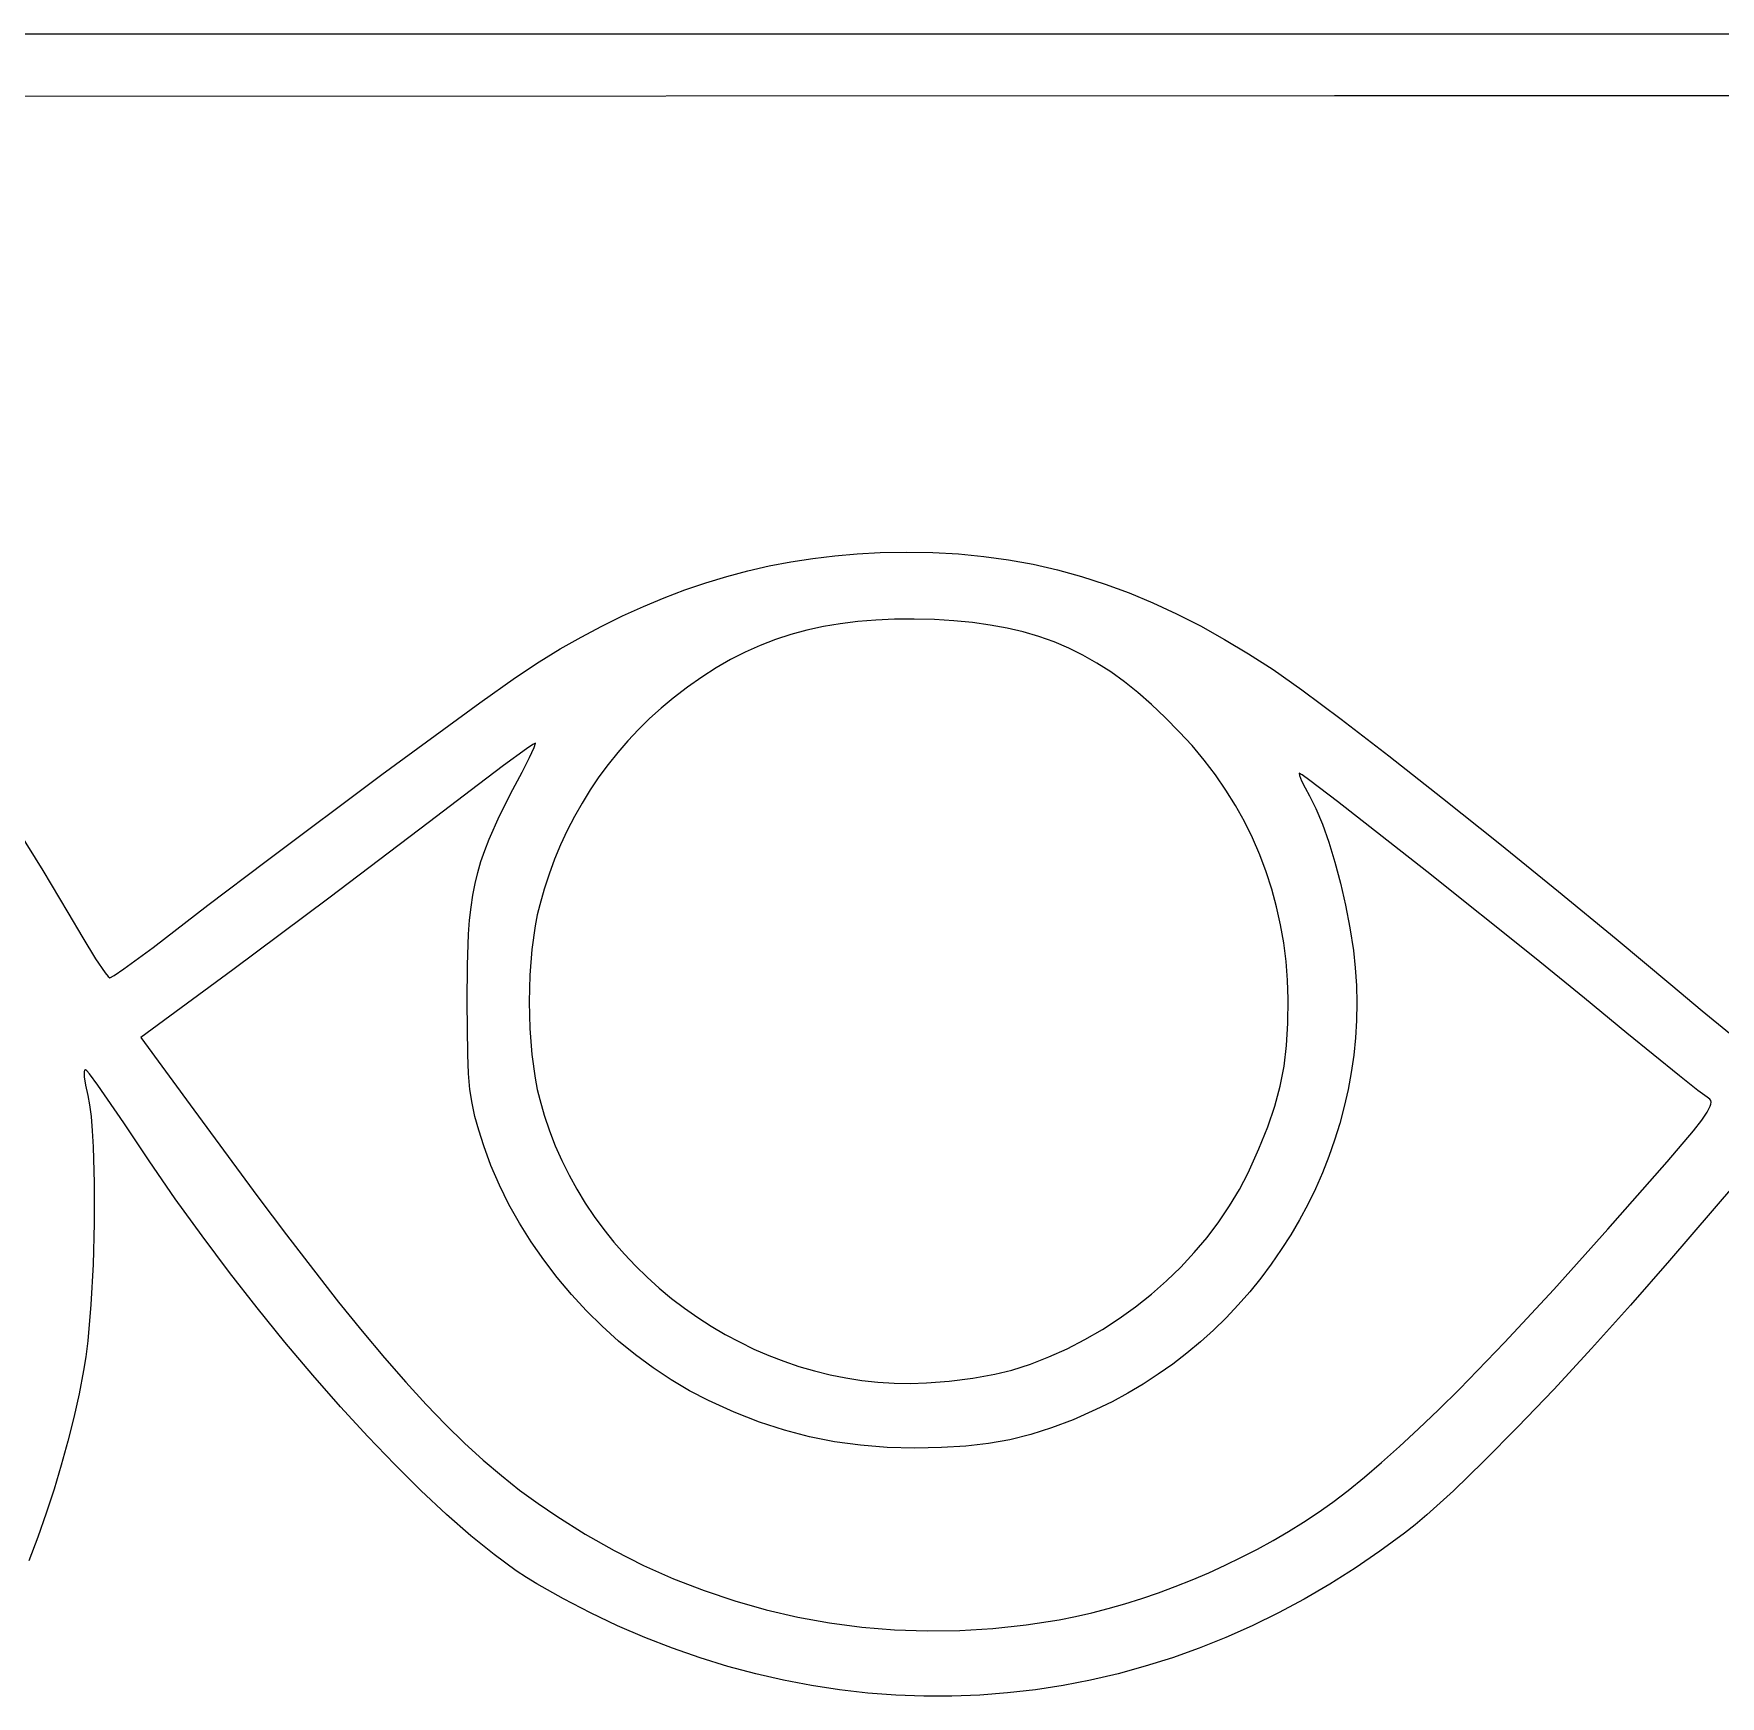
# Model space of a CAD drawing. Extents: x 0 to 2298, y -1889 to 396.
# Drawn here: x 688 to 1303, y -241 to 365 of the extents above; entities that cross this region are included whole.
import ezdxf

# ---------------------------------------------------------------- set-up
doc = ezdxf.new("R2010")
doc.units = 0

msp = doc.modelspace()

# ---------------------------------------------------------------- linework, layer by layer
at = {"layer": 'Layer 1'}
for p, q in [((26.4583, 365.0063), (1162.2583, 365.0063)), ((1162.2583, 365.0063), (2298.0583, 365.0063)), ((1162.2583, 342.379028), (26.4583, 341.71352)), ((2298.0583, 342.8227), (1162.2583, 342.379028)), ((956.367223, 171.150432), (964.226189, 172.642568)), ((964.226189, 172.642568), (972.182639, 173.870839)), ((972.182639, 173.870839), (980.249895, 174.838819)), ((980.249895, 174.838819), (988.441281, 175.55008)), ((988.441281, 175.55008), (996.77012, 176.008198)), ((996.77012, 176.008198), (1006.480591, 176.207394)), ((1006.480591, 176.207394), (1015.993164, 176.052389)), ((1015.993164, 176.052389), (1025.328311, 175.537334)), ((1025.328311, 175.537334), (1034.506504, 174.656378)), ((1034.506504, 174.656378), (1043.548215, 173.403674)), ((1043.548215, 173.403674), (1052.473915, 171.773373)), ((933.241995, 165.055086), (940.888449, 167.360264)), ((940.888449, 167.360264), (948.592417, 169.390855)), ((948.592417, 169.390855), (956.367223, 171.150432)), ((1052.473915, 171.773373), (1061.304076, 169.759625)), ((1061.304076, 169.759625), (1070.05917, 167.356581)), ((1070.05917, 167.356581), (1078.759669, 164.558392)), ((918.068339, 159.606668), (925.639733, 162.471745)), ((925.639733, 162.471745), (933.241995, 165.055086)), ((1078.759669, 164.558392), (1087.426044, 161.359209)), ((1087.426044, 161.359209), (1096.078767, 157.753184)), ((902.964864, 153.017009), (910.51449, 156.45628)), ((910.51449, 156.45628), (918.068339, 159.606668)), ((1096.078767, 157.753184), (1104.738311, 153.734466)), ((1104.738311, 153.734466), (1113.425146, 149.297208)), ((887.824986, 145.257517), (895.406137, 149.285279)), ((895.406137, 149.285279), (902.964864, 153.017009)), ((970.087593, 147.775411), (964.27155, 146.197594)), ((976.068712, 149.081891), (970.087593, 147.775411)), ((982.234406, 150.123858), (976.068712, 149.081891)), ((988.604172, 150.908137), (982.234406, 150.123858)), ((995.197507, 151.44155), (988.604172, 150.908137)), ((1002.033908, 151.730922), (995.197507, 151.44155)), ((1009.132873, 151.783078), (1002.033908, 151.730922)), ((1016.5139, 151.60484), (1009.132873, 151.783078)), ((1023.613194, 151.168369), (1016.5139, 151.60484)), ((1030.372587, 150.515153), (1023.613194, 151.168369)), ((1036.821323, 149.631219), (1030.372587, 150.515153)), ((1042.988648, 148.502595), (1036.821323, 149.631219)), ((1048.90381, 147.115306), (1042.988648, 148.502595)), ((1113.425146, 149.297208), (1122.159745, 144.43556)), ((880.208088, 140.930148), (887.824986, 145.257517)), ((953.056707, 142.200652), (947.618911, 139.76788)), ((958.601087, 144.341615), (953.056707, 142.200652)), ((964.27155, 146.197594), (958.601087, 144.341615)), ((1054.596052, 145.455381), (1048.90381, 147.115306)), ((1060.094621, 143.508846), (1054.596052, 145.455381)), ((1065.428762, 141.261728), (1060.094621, 143.508846)), ((1122.159745, 144.43556), (1130.962579, 139.143673)), ((863.996722, 130.509786), (872.54212, 136.299598)), ((872.54212, 136.299598), (880.208088, 140.930148)), ((942.268203, 137.036474), (936.985085, 133.999611)), ((947.618911, 139.76788), (942.268203, 137.036474)), ((1070.627723, 138.700054), (1065.428762, 141.261728)), ((1075.720747, 135.809851), (1070.627723, 138.700054)), ((1080.737081, 132.577146), (1075.720747, 135.809851)), ((1130.962579, 139.143673), (1139.85412, 133.415698)), ((850.972114, 121.259851), (863.996722, 130.509786)), ((931.750061, 130.650467), (926.543631, 126.982218)), ((936.985085, 133.999611), (931.750061, 130.650467)), ((1085.70597, 128.987967), (1080.737081, 132.577146)), ((1139.85412, 133.415698), (1150.373133, 126.040076)), ((921.3463, 122.98804), (916.976783, 119.367546)), ((926.543631, 126.982218), (921.3463, 122.98804)), ((1090.656661, 125.028339), (1085.70597, 128.987967)), ((1095.618399, 120.684291), (1090.656661, 125.028339)), ((1150.373133, 126.040076), (1164.734415, 115.339518)), ((815.28077, 95.176823), (850.972114, 121.259851)), ((916.976783, 119.367546), (912.771371, 115.580353)), ((1100.62043, 115.941849), (1095.618399, 120.684291)), ((908.732987, 111.631333), (904.864556, 107.525362)), ((912.771371, 115.580353), (908.732987, 111.631333)), ((1105.692, 110.78704), (1100.62043, 115.941849)), ((1110.373723, 105.713465), (1105.692, 110.78704)), ((1164.734415, 115.339518), (1182.100885, 101.982135)), ((867.923821, 104.56585), (859.563368, 98.503497)), ((870.279098, 106.134731), (867.923821, 104.56585)), ((869.019141, 101.387385), (870.707175, 105.092729)), ((871.20977, 106.57277), (870.279098, 106.134731)), ((870.707175, 105.092729), (871.20977, 106.57277)), ((904.864556, 107.525362), (901.169003, 103.267313)), ((1114.768188, 100.479037), (1110.373723, 105.713465)), ((859.563368, 98.503497), (847.376241, 89.32158)), ((866.37444, 96.059859), (869.019141, 101.387385)), ((897.649251, 98.86206), (894.308225, 94.314478)), ((901.169003, 103.267313), (897.649251, 98.86206)), ((1118.874095, 95.089279), (1114.768188, 100.479037)), ((1182.100885, 101.982135), (1201.635458, 86.636036)), ((773.059101, 63.644932), (815.28077, 95.176823)), ((863.00184, 89.71327), (866.37444, 96.059859)), ((894.308225, 94.314478), (891.14885, 89.62944)), ((1122.690145, 89.549717), (1118.874095, 95.089279)), ((1150.483952, 95.07983), (1149.3921, 95.7025)), ((1149.3921, 95.7025), (1149.544613, 94.794359)), ((1149.544613, 94.794359), (1150.279445, 92.929552)), ((1150.279445, 92.929552), (1151.513408, 90.399236)), ((1153.301293, 93.060829), (1150.483952, 95.07983)), ((1163.361153, 85.425247), (1153.301293, 93.060829)), ((847.376241, 89.32158), (832.61027, 77.95597)), ((858.137912, 80.163036), (863.00184, 89.71327)), ((891.14885, 89.62944), (888.17405, 84.811821)), ((1126.215036, 83.865873), (1122.690145, 89.549717)), ((1151.513408, 90.399236), (1153.16331, 87.49457)), ((1153.16331, 87.49457), (1155.514685, 82.780556)), ((1201.635458, 86.636036), (1222.501051, 69.969332)), ((854.287845, 71.626672), (858.137912, 80.163036)), ((885.386749, 79.866495), (882.789872, 74.798336)), ((888.17405, 84.811821), (885.386749, 79.866495)), ((1129.447469, 78.043273), (1126.215036, 83.865873)), ((1155.514685, 82.780556), (1157.873856, 77.068281)), ((1195.922575, 59.9037), (1163.361153, 85.425247)), ((682.806194, 74.704607), (691.723693, 60.26831)), ((832.61027, 77.95597), (795.95187, 50.17102)), ((882.789872, 74.798336), (880.386344, 69.612218)), ((1132.386144, 72.087442), (1129.447469, 78.043273)), ((1157.873856, 77.068281), (1160.186234, 70.524123)), ((851.342452, 63.579047), (852.708888, 67.574588)), ((852.708888, 67.574588), (854.287845, 71.626672)), ((880.386344, 69.612218), (878.179088, 64.313015)), ((1135.02976, 66.003903), (1132.386144, 72.087442)), ((1160.186234, 70.524123), (1162.397226, 63.314458)), ((1222.501051, 69.969332), (1243.860581, 52.650134)), ((751.871586, 47.583919), (773.059101, 63.644932)), ((850.174888, 59.574409), (851.342452, 63.579047)), ((878.179088, 64.313015), (876.171029, 58.905602)), ((1137.377019, 59.79818), (1135.02976, 66.003903)), ((1162.397226, 63.314458), (1164.452241, 55.605663)), ((691.723693, 60.26831), (700.84102, 44.903298)), ((848.381786, 51.275276), (849.192549, 55.495033)), ((849.192549, 55.495033), (850.174888, 59.574409)), ((876.171029, 58.905602), (874.365092, 53.394852)), ((1139.42662, 53.475799), (1137.377019, 59.79818)), ((1164.452241, 55.605663), (1166.296688, 47.564115)), ((1235.055759, 28.600553), (1195.922575, 59.9037)), ((795.95187, 50.17102), (760.95727, 24.04987)), ((847.728951, 46.849498), (848.381786, 51.275276)), ((874.365092, 53.394852), (872.7642, 47.78564)), ((1141.177262, 47.042283), (1139.42662, 53.475799)), ((1243.860581, 52.650134), (1264.876965, 35.346552)), ((700.84102, 44.903298), (706.28986, 35.672843)), ((731.89812, 32.258598), (751.871586, 47.583919)), ((847.220397, 42.152057), (847.728951, 46.849498)), ((871.867324, 44.090624), (871.090031, 40.104125)), ((872.7642, 47.78564), (871.867324, 44.090624)), ((1142.627646, 40.503157), (1141.177262, 47.042283)), ((1166.296688, 47.564115), (1167.875975, 39.356192)), ((846.423932, 25.773346), (846.842474, 37.117312)), ((846.842474, 37.117312), (847.220397, 42.152057)), ((871.090031, 40.104125), (869.894196, 31.421756)), ((1143.776472, 33.863946), (1142.627646, 40.503157)), ((1167.875975, 39.356192), (1169.13551, 31.14827)), ((706.28986, 35.672843), (710.990003, 28.126936)), ((721.277683, 24.466609), (731.89812, 32.258598)), ((869.894196, 31.421756), (869.176695, 22.068685)), ((1144.62244, 27.130173), (1143.776472, 33.863946)), ((1169.13551, 31.14827), (1169.828355, 24.760272)), ((1264.876965, 35.346552), (1284.71312, 18.726698)), ((710.990003, 28.126936), (714.442329, 23.035084)), ((846.36414, 12.29247), (846.423932, 25.773346)), ((1145.164249, 20.307363), (1144.62244, 27.130173)), ((1169.828355, 24.760272), (1170.245881, 18.370814)), ((1253.330323, 13.737971), (1235.055759, 28.600553)), ((714.442329, 23.035084), (715.544586, 21.649901)), ((715.544586, 21.649901), (716.14772, 21.166798)), ((716.14772, 21.166798), (717.76643, 22.057608)), ((717.76643, 22.057608), (721.277683, 24.466609)), ((760.95727, 24.04987), (727.46007, -0.57393)), ((869.176695, 22.068685), (868.937528, 12.375065)), ((1145.4006, 13.40104), (1145.164249, 20.307363)), ((1284.71312, 18.726698), (1296.227793, 9.09069)), ((846.551314, -6.775033), (846.36414, 12.29247)), ((868.937528, 12.375065), (869.176695, 2.671048)), ((1145.308303, 4.615553), (1145.4006, 13.40104)), ((1170.245881, 18.370814), (1170.392232, 11.98753)), ((1268.7401, 0.9785), (1253.330323, 13.737971)), ((1170.392232, 11.98753), (1170.271551, 5.618059)), ((1296.227793, 9.09069), (1306.120283, 1.035261)), ((869.176695, 2.671048), (869.894196, -6.713213)), ((1144.828664, -3.434235), (1145.308303, 4.615553)), ((1170.271551, 5.618059), (1169.887982, -0.729964)), ((1287.873493, -14.57777), (1268.7401, 0.9785)), ((727.46007, -0.57393), (746.75977, -26.97243)), ((1143.90709, -10.990092), (1144.828664, -3.434235)), ((1169.887982, -0.729964), (1169.245667, -7.048902)), ((846.855473, -13.689641), (846.551314, -6.775033)), ((869.894196, -6.713213), (871.090031, -15.447567)), ((1142.488987, -18.293785), (1143.90709, -10.990092)), ((1169.245667, -7.048902), (1168.348749, -13.331119)), ((707.001473, -12.449416), (706.849827, -12.944647)), ((706.849827, -12.944647), (706.884489, -14.909976)), ((706.884489, -14.909976), (707.335093, -17.91516)), ((707.272702, -12.331132), (707.001473, -12.449416)), ((707.773132, -12.723678), (707.272702, -12.331132)), ((707.335093, -17.91516), (708.160046, -21.648242)), ((708.738901, -13.849321), (707.773132, -12.723678)), ((711.848083, -17.987944), (708.738901, -13.849321)), ((721.248402, -31.630832), (711.848083, -17.987944)), ((847.362403, -19.457805), (846.855473, -13.689641)), ((871.090031, -15.447567), (871.867324, -19.467855)), ((1140.519761, -25.587081), (1142.488987, -18.293785)), ((1168.348749, -13.331119), (1167.201372, -19.568978)), ((1294.570176, -19.829044), (1287.873493, -14.57777)), ((708.160046, -21.648242), (708.812826, -25.057938)), ((848.118898, -24.529266), (847.362403, -19.457805)), ((849.171752, -29.353764), (848.118898, -24.529266)), ((871.867324, -19.467855), (872.7642, -23.20186)), ((872.7642, -23.20186), (874.394128, -28.914227)), ((1167.201372, -19.568978), (1165.807679, -25.754844)), ((1298.0225, -22.3143), (1294.570176, -19.829044)), ((1299.012949, -23.069933), (1298.0225, -22.3143)), ((1299.29468, -23.546535), (1299.012949, -23.069933)), ((1299.415883, -24.116723), (1299.29468, -23.546535)), ((1299.362911, -24.801296), (1299.415883, -24.116723)), ((708.812826, -25.057938), (709.358047, -29.386933)), ((709.358047, -29.386933), (709.797332, -34.519868)), ((746.75977, -26.97243), (770.037819, -58.579266)), ((850.567758, -34.381039), (849.171752, -29.353764)), ((874.394128, -28.914227), (876.283736, -34.525735)), ((1137.944817, -33.111747), (1140.519761, -25.587081)), ((1165.807679, -25.754844), (1164.171814, -31.881079)), ((1292.968761, -34.543008), (1296.007739, -30.667815)), ((1296.007739, -30.667815), (1298.022463, -27.749287)), ((1298.022463, -27.749287), (1299.122115, -25.621049)), ((1299.122115, -25.621049), (1299.362911, -24.801296)), ((709.797332, -34.519868), (710.132306, -40.341384)), ((730.485374, -45.551493), (721.248402, -31.630832)), ((852.35371, -40.06083), (850.567758, -34.381039)), ((876.283736, -34.525735), (878.42494, -40.030414)), ((1134.709562, -41.109551), (1137.944817, -33.111747)), ((1164.171814, -31.881079), (1162.297919, -37.940048)), ((1283.3813, -45.8289), (1292.968761, -34.543008)), ((710.132306, -40.341384), (710.495823, -53.588723)), ((854.988773, -47.231662), (852.35371, -40.06083)), ((878.42494, -40.030414), (880.809657, -45.422292)), ((1130.7594, -49.82226), (1134.709562, -41.109551)), ((1162.297919, -37.940048), (1160.190138, -43.924114)), ((740.021645, -59.318773), (730.485374, -45.551493)), ((858.054725, -54.335879), (854.988773, -47.231662)), ((880.809657, -45.422292), (883.429804, -50.695398)), ((1160.190138, -43.924114), (1157.852613, -49.82564)), ((1261.860182, -70.417754), (1283.3813, -45.8289)), ((1316.878002, -43.831932), (1284.268102, -81.765932)), ((710.495823, -53.588723), (710.461595, -68.206079)), ((861.53012, -61.348458), (858.054725, -54.335879)), ((883.429804, -50.695398), (886.277298, -55.843762)), ((1127.599312, -55.922979), (1130.7594, -49.82226)), ((1157.852613, -49.82564), (1155.289489, -55.63699)), ((749.797746, -72.867681), (740.021645, -59.318773)), ((770.037819, -58.579266), (780.518378, -72.494198)), ((865.393512, -68.244378), (861.53012, -61.348458)), ((886.277298, -55.843762), (889.344056, -60.861413)), ((889.344056, -60.861413), (892.621994, -65.742379)), ((1124.04018, -61.900214), (1127.599312, -55.922979)), ((1152.504907, -61.350528), (1149.503013, -66.958617)), ((1155.289489, -55.63699), (1152.504907, -61.350528)), ((892.621994, -65.742379), (896.103029, -70.48069)), ((1120.1041, -67.734466), (1124.04018, -61.900214)), ((1149.503013, -66.958617), (1146.287947, -72.453622)), ((710.461595, -68.206079), (710.04262, -83.270581)), ((759.754208, -86.133227), (749.797746, -72.867681)), ((780.518378, -72.494198), (790.315881, -85.249364)), ((869.623452, -74.998618), (865.393512, -68.244378)), ((896.103029, -70.48069), (899.779077, -75.070374)), ((1111.189487, -78.896037), (1115.81317, -73.40624)), ((1115.81317, -73.40624), (1120.1041, -67.734466)), ((1146.287947, -72.453622), (1142.863855, -77.827905)), ((1242.151012, -92.341934), (1261.860182, -70.417754)), ((874.198494, -81.586157), (869.623452, -74.998618)), ((899.779077, -75.070374), (903.642057, -79.505462)), ((903.642057, -79.505462), (907.683884, -83.779981)), ((1106.255147, -84.18436), (1111.189487, -78.896037)), ((1142.863855, -77.827905), (1139.234879, -83.07383)), ((710.04262, -83.270581), (709.251896, -97.859356)), ((790.315881, -85.249364), (799.497267, -96.919181)), ((879.097192, -87.981972), (874.198494, -81.586157)), ((907.683884, -83.779981), (911.896475, -87.887962)), ((1101.032249, -89.251713), (1106.255147, -84.18436)), ((1139.234879, -83.07383), (1135.405162, -88.18376)), ((1284.268102, -81.765932), (1270.012958, -98.110318)), ((769.831564, -99.05042), (759.754208, -86.133227)), ((884.298098, -94.161042), (879.097192, -87.981972)), ((911.896475, -87.887962), (916.271746, -91.823432)), ((916.271746, -91.823432), (920.801616, -95.580422)), ((1095.542887, -94.078597), (1101.032249, -89.251713)), ((1135.405162, -88.18376), (1131.378848, -93.15006)), ((709.251896, -97.859356), (708.102422, -111.049534)), ((799.497267, -96.919181), (808.129478, -107.578065)), ((889.779765, -100.098347), (884.298098, -94.161042)), ((920.801616, -95.580422), (925.478, -99.15296)), ((1089.809161, -98.645517), (1095.542887, -94.078597)), ((1127.160079, -97.965093), (1122.752999, -102.621223)), ((1131.378848, -93.15006), (1127.160079, -97.965093)), ((1224.152405, -111.702836), (1242.151012, -92.341934)), ((1270.012958, -98.110318), (1255.869604, -113.859384)), ((779.970343, -111.554269), (769.831564, -99.05042)), ((895.520746, -105.768864), (889.779765, -100.098347)), ((925.478, -99.15296), (930.292815, -102.535075)), ((930.292815, -102.535075), (935.237979, -105.720797)), ((1077.697001, -106.921471), (1083.853167, -102.932974)), ((1083.853167, -102.932974), (1089.809161, -98.645517)), ((1122.752999, -102.621223), (1118.161752, -107.110813)), ((808.129478, -107.578065), (816.279453, -117.300434)), ((901.499595, -111.147572), (895.520746, -105.768864)), ((935.237979, -105.720797), (940.305407, -108.704155)), ((940.305407, -108.704155), (945.487016, -111.479176)), ((1071.362761, -110.591512), (1077.697001, -106.921471)), ((1118.161752, -107.110813), (1113.390479, -111.426226)), ((708.102422, -111.049534), (707.397216, -116.831751)), ((790.111079, -123.579782), (779.970343, -111.554269)), ((907.694865, -116.20945), (901.499595, -111.147572)), ((914.085108, -120.929476), (907.694865, -116.20945)), ((945.487016, -111.479176), (950.774724, -114.039892)), ((950.774724, -114.039892), (956.160448, -116.38033)), ((956.160448, -116.38033), (961.636103, -118.49452)), ((1058.248447, -116.898233), (1064.872544, -113.923598)), ((1064.872544, -113.923598), (1071.362761, -110.591512)), ((1108.443325, -115.559827), (1103.324433, -119.503979)), ((1113.390479, -111.426226), (1108.443325, -115.559827)), ((1207.762975, -128.60185), (1224.152405, -111.702836)), ((1255.869604, -113.859384), (1242.095401, -128.750564)), ((706.607196, -121.918242), (704.971426, -130.38793)), ((707.397216, -116.831751), (706.607196, -121.918242)), ((816.279453, -117.300434), (824.014132, -126.160705)), ((920.648878, -125.282629), (914.085108, -120.929476)), ((961.636103, -118.49452), (967.193606, -120.376491)), ((967.193606, -120.376491), (972.824875, -122.020272)), ((972.824875, -122.020272), (978.521827, -123.419892)), ((1038.493164, -123.205095), (1044.6872, -121.6973)), ((1044.687, -121.69716), (1051.512566, -119.495919)), ((1044.6872, -121.6973), (1044.687, -121.69716)), ((1051.512566, -119.495919), (1058.248447, -116.898233)), ((1103.324433, -119.503979), (1098.037946, -123.251046)), ((800.194302, -135.061969), (790.111079, -123.579782)), ((824.014132, -126.160705), (831.400457, -134.233296)), ((927.364727, -129.243888), (920.648878, -125.282629)), ((978.521827, -123.419892), (984.276377, -124.56938)), ((984.276377, -124.56938), (990.080443, -125.462765)), ((990.080443, -125.462765), (995.925942, -126.094077)), ((995.925942, -126.094077), (1001.804789, -126.457344)), ((1001.804789, -126.457344), (1007.708903, -126.546595)), ((1007.708903, -126.546595), (1013.6302, -126.35586)), ((1013.6302, -126.35586), (1021.945592, -125.721548)), ((1021.945592, -125.721548), (1030.572938, -124.608902)), ((1030.572938, -124.608902), (1038.493164, -123.205095)), ((1092.588007, -126.793391), (1086.978759, -130.123377)), ((1098.037946, -123.251046), (1092.588007, -126.793391)), ((1200.140018, -136.159835), (1207.762975, -128.60185)), ((1242.095401, -128.750564), (1228.947715, -142.521294)), ((704.971426, -130.38793), (703.066919, -138.972327)), ((810.160544, -145.93584), (800.194302, -135.061969)), ((831.400457, -134.233296), (838.505367, -141.592623)), ((934.21121, -132.78823), (927.364727, -129.243888)), ((943.629696, -137.03474), (934.21121, -132.78823)), ((1081.214346, -133.233369), (1075.29891, -136.11573)), ((1086.978759, -130.123377), (1081.214346, -133.233369)), ((703.066919, -138.972327), (700.905698, -147.64056)), ((952.824619, -140.639139), (943.629696, -137.03474)), ((961.905163, -143.624825), (952.824619, -140.639139)), ((1067.026854, -139.773418), (1059.201933, -142.7916)), ((1075.29891, -136.11573), (1067.026854, -139.773418)), ((1192.881335, -143.140371), (1200.140018, -136.159835)), ((819.950336, -156.136403), (810.160544, -145.93584)), ((838.505367, -141.592623), (845.395802, -148.313105)), ((970.98051, -146.015194), (961.905163, -143.624825)), ((980.159845, -147.833642), (970.98051, -146.015194)), ((1044.020023, -147.096617), (1036.226296, -148.477036)), ((1051.605779, -145.21707), (1044.020023, -147.096617)), ((1059.201933, -142.7916), (1051.605779, -145.21707)), ((1185.974254, -149.556131), (1192.881335, -143.140371)), ((1228.947715, -142.521294), (1216.683908, -154.909011)), ((700.905698, -147.64056), (698.499787, -156.361759)), ((845.395802, -148.313105), (852.138703, -154.469158)), ((989.552351, -149.103566), (980.159845, -147.833642)), ((999.267211, -149.848364), (989.552351, -149.103566)), ((1009.41361, -150.09143), (999.267211, -149.848364)), ((1019.141458, -149.92765), (1009.41361, -150.09143)), ((1028.00623, -149.405116), (1019.141458, -149.92765)), ((1036.226296, -148.477036), (1028.00623, -149.405116)), ((1179.4061, -155.419791), (1185.974254, -149.556131)), ((698.499787, -156.361759), (695.861207, -165.105052)), ((829.504209, -165.598668), (819.950336, -156.136403)), ((852.138703, -154.469158), (858.80101, -160.1352)), ((1173.164201, -160.744023), (1179.4061, -155.419791)), ((1216.683908, -154.909011), (1205.561344, -165.651149)), ((695.861207, -165.105052), (693.001984, -173.839567)), ((838.762696, -174.257643), (829.504209, -165.598668)), ((858.80101, -160.1352), (865.449663, -165.385648)), ((865.449663, -165.385648), (872.151603, -170.294919)), ((1161.608474, -169.824904), (1167.235884, -165.541503)), ((1167.235884, -165.541503), (1173.164201, -160.744023)), ((1205.561344, -165.651149), (1195.837388, -174.485144)), ((872.151603, -170.294919), (878.97377, -174.93743)), ((1156.2693, -173.6069), (1161.608474, -169.824904)), ((693.001984, -173.839567), (689.934139, -182.534434)), ((847.666327, -182.048338), (838.762696, -174.257643)), ((878.97377, -174.93743), (889.313031, -181.446556)), ((1145.530616, -180.470799), (1150.98201, -177.091816)), ((1150.98201, -177.091816), (1156.2693, -173.6069)), ((1191.580313, -178.104537), (1187.769402, -181.148432)), ((1195.837388, -174.485144), (1191.580313, -178.104537)), ((689.934139, -182.534434), (686.669696, -191.158779)), ((856.155634, -188.905761), (847.666327, -182.048338)), ((889.313031, -181.446556), (899.857979, -187.412682)), ((1134.207011, -186.882367), (1139.932992, -183.736699)), ((1139.932992, -183.736699), (1145.530616, -180.470799)), ((1187.769402, -181.148432), (1178.822574, -187.716356)), ((864.171149, -194.764923), (856.155634, -188.905761)), ((899.857979, -187.412682), (910.595943, -192.833531)), ((1122.441466, -192.784411), (1128.370545, -189.900654)), ((1128.370545, -189.900654), (1134.207011, -186.882367)), ((1178.822574, -187.716356), (1169.747388, -193.901727)), ((867.98265, -197.299846), (864.171149, -194.764923)), ((910.595943, -192.833531), (921.514253, -197.70683)), ((1110.376962, -198.119737), (1116.437648, -195.526489)), ((1116.437648, -195.526489), (1122.441466, -192.784411)), ((1169.747388, -193.901727), (1160.550668, -199.704138)), ((871.653402, -199.560832), (867.98265, -197.299846)), ((881.406079, -205.04094), (871.653402, -199.560832)), ((921.514253, -197.70683), (932.600237, -202.030304)), ((932.600237, -202.030304), (943.841226, -205.801678)), ((1098.156483, -202.831153), (1104.277283, -200.557009)), ((1104.277283, -200.557009), (1110.376962, -198.119737)), ((1160.550668, -199.704138), (1151.23924, -205.123184)), ((891.235123, -210.126308), (881.406079, -205.04094)), ((943.841226, -205.801678), (955.224548, -209.018679)), ((1073.81952, -210.153478), (1079.846079, -208.603333)), ((1079.846079, -208.603333), (1085.923008, -206.861464)), ((1085.923008, -206.861464), (1092.032433, -204.935021)), ((1092.032433, -204.935021), (1098.156483, -202.831153)), ((1151.23924, -205.123184), (1141.819926, -210.158457)), ((901.133711, -214.817344), (891.235123, -210.126308)), ((911.095017, -219.114454), (901.133711, -214.817344)), ((955.224548, -209.018679), (966.737533, -211.67903)), ((966.737533, -211.67903), (978.367509, -213.780458)), ((978.367509, -213.780458), (990.101806, -215.320688)), ((1037.828791, -215.824135), (1049.894632, -214.524255)), ((1049.894632, -214.524255), (1061.98877, -212.64953)), ((1061.98877, -212.64953), (1061.989, -212.65)), ((1061.989, -212.65), (1067.861202, -211.50475)), ((1067.861202, -211.50475), (1073.81952, -210.153478)), ((1132.299552, -214.809552), (1122.684941, -219.076063)), ((1141.819926, -210.158457), (1132.299552, -214.809552)), ((921.112218, -223.018043), (911.095017, -219.114454)), ((990.101806, -215.320688), (1001.927754, -216.297445)), ((1001.927754, -216.297445), (1013.832681, -216.708455)), ((1013.832681, -216.708455), (1025.803917, -216.551443)), ((1025.803917, -216.551443), (1037.828791, -215.824135)), ((1122.684941, -219.076063), (1112.982918, -222.957584)), ((931.17849, -226.528517), (921.112218, -223.018043)), ((941.287008, -229.646284), (931.17849, -226.528517)), ((1103.200306, -226.453707), (1093.34393, -229.564028)), ((1112.982918, -222.957584), (1103.200306, -226.453707)), ((951.430949, -232.371749), (941.287008, -229.646284)), ((961.603488, -234.705318), (951.430949, -232.371749)), ((1083.420613, -232.288139), (1073.437181, -234.625636)), ((1093.34393, -229.564028), (1083.420613, -232.288139)), ((971.7978, -236.647398), (961.603488, -234.705318)), ((982.007063, -238.198395), (971.7978, -236.647398)), ((992.224451, -239.358714), (982.007063, -238.198395)), ((1002.44314, -240.128763), (992.224451, -239.358714)), ((1043.194431, -239.314371), (1033.038777, -240.101344)), ((1053.317266, -238.139158), (1043.194431, -239.314371)), ((1063.400457, -236.576111), (1053.317266, -238.139158)), ((1073.437181, -234.625636), (1063.400457, -236.576111)), ((1012.656308, -240.508946), (1002.44314, -240.128763)), ((1022.857128, -240.499672), (1012.656308, -240.508946)), ((1033.038777, -240.101344), (1022.857128, -240.499672))]:
    msp.add_line(p, q, dxfattribs=at)

doc.saveas('drawing.dxf')
